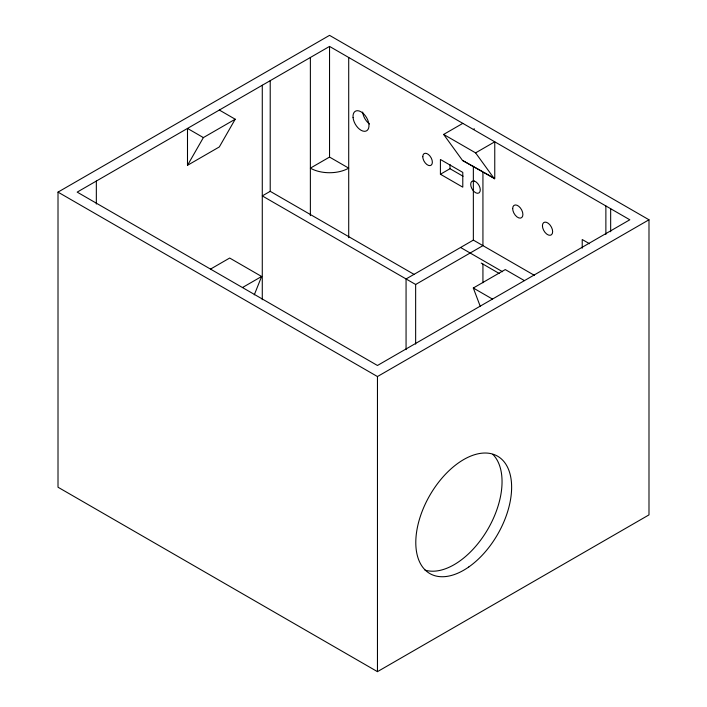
<?xml version="1.0" encoding="UTF-8"?>
<svg xmlns="http://www.w3.org/2000/svg" width="707" height="707" viewBox="0 0 707 707"><rect width="100%" height="100%" fill="white"/><g stroke="black" fill="none" stroke-linecap="round" stroke-linejoin="round"><path stroke-width="1.06" d="M254.281 294.846L261.625 276.481L229.678 258.037L210.509 269.102M235.21 119.218L219.329 146.932L187.496 165.314L203.377 137.591L235.21 119.218L219.329 110.045M58.009 192.118L329.542 35.35L648.991 219.78L648.991 514.882L377.458 671.65L58.009 487.22L58.009 192.118L377.458 376.548L648.991 219.78M329.542 46.415L77.178 192.118L377.458 365.484L629.822 219.78L329.542 46.415L329.542 157.078L348.71 168.142A27.105 15.651 0 0 1 310.373 168.142L329.542 157.078M414.028 274.36L270.215 191.332L262.279 195.91L415.645 284.488L415.645 344.123M443.643 134.427L475.59 152.871L494.759 141.807L494.759 178.685L462.493 160.427L443.643 134.427L462.811 123.363M473.354 129.443L474.388 128.851M242.457 287.546L261.625 276.481M462.493 160.427L482.934 171.863L482.934 245.638L415.645 284.488M440.417 174.249L462.785 187.161L462.785 172.402L440.417 159.49L440.417 174.249L450.005 168.717L463.05 176.246M534.395 275.35L473.354 240.106L406.065 278.956L406.065 349.629M480.309 306.485L473.31 288.014L505.258 269.57L524.426 280.635M483.844 172.393L493.848 178.164M589.532 243.738L582.223 239.523L582.223 248.201M460.575 247.485L502.562 271.727M481.193 263.075L499.133 273.432M473.31 288.014L492.479 299.079M203.377 137.591L187.496 128.427L187.496 165.314M475.59 152.871L494.44 178.871M610.662 208.715L610.662 231.728M605.872 205.958L605.872 234.441M482.934 264.082L482.934 282.765M473.354 166.331L473.354 240.106M450.005 164.501L450.005 168.717M377.458 376.548L377.458 671.65M348.71 57.479L348.71 237.711M310.373 57.479L310.373 215.626M270.215 80.669L270.215 191.332M262.279 85.247L262.279 299.706M96.338 181.054L96.338 204.058M369.478 123.981A11.294 6.522 60 0 1 362.647 112.042M492.885 454.433A67.766 39.124 -60 0 1 487.574 529.667A67.766 39.124 -60 0 1 424.96 570.089M474.247 181.054L473.098 180.939A6.778 3.915 60 0 0 473.098 190.528L474.247 191.747A6.778 3.915 60 0 0 480.283 189.883A6.778 3.915 60 0 0 474.247 181.054M468.732 567.005A67.766 39.124 -60 0 0 502.465 459.965A67.766 39.124 -60 0 0 419.931 517.665A67.766 39.124 -60 0 0 468.732 567.005M542.428 225.763A7.229 4.171 60 0 0 550.09 235.298A7.229 4.171 60 0 0 550.09 225.073A7.229 4.171 60 0 0 542.428 225.763M512.681 208.592A7.229 4.171 60 0 0 520.343 218.127A7.229 4.171 60 0 0 520.343 207.902A7.229 4.171 60 0 0 512.681 208.592M353.067 117.574A11.294 6.522 60 0 0 365.811 131.149A11.294 6.522 60 0 0 364.105 114.313A11.294 6.522 60 0 0 353.067 117.574M422.777 156.689A6.778 3.915 60 0 0 429.971 165.624A6.778 3.915 60 0 0 429.971 156.044A6.778 3.915 60 0 0 422.777 156.689"/></g></svg>
